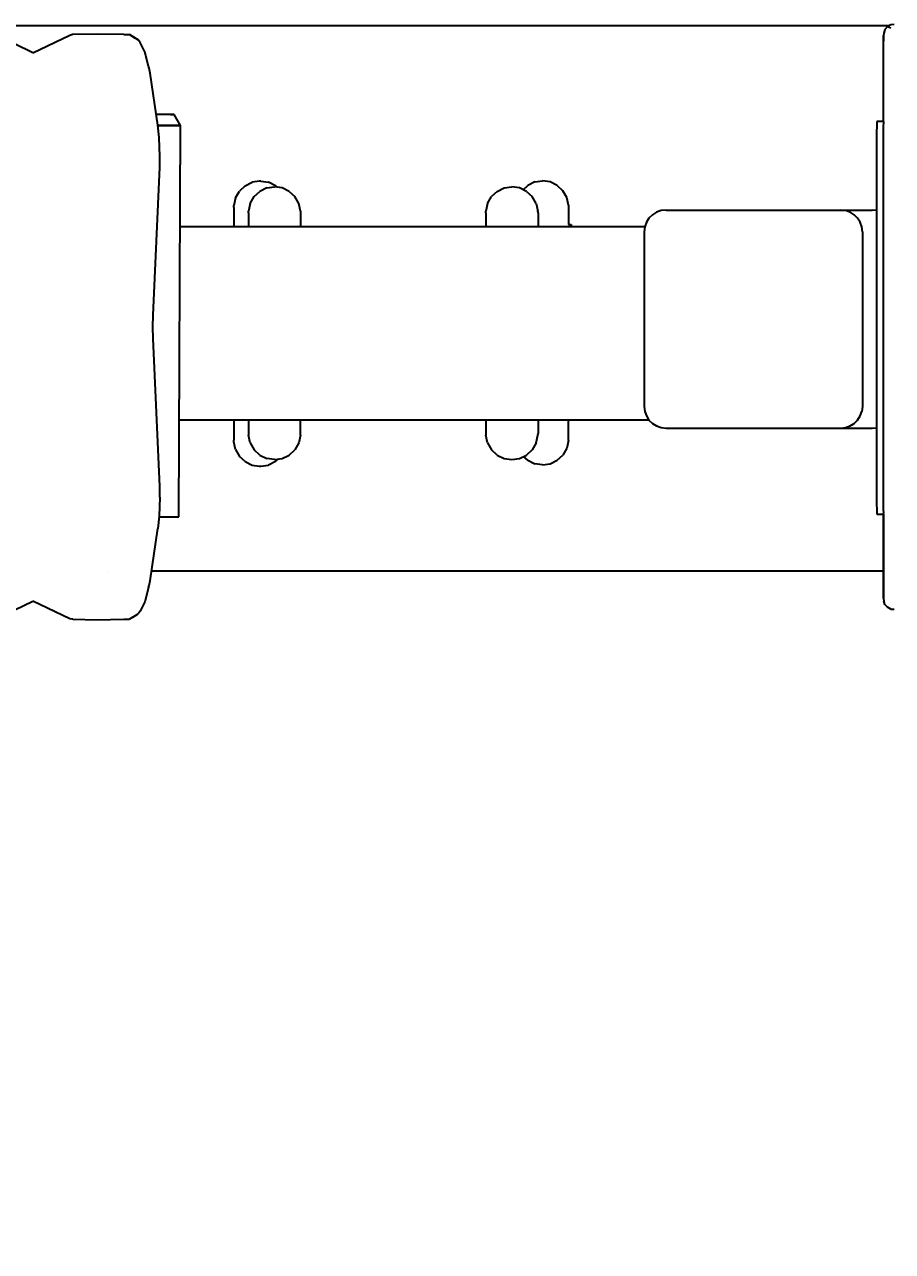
# Model space of a CAD drawing. Header units: millimetres. Extents: x -2631 to 1793, y -2071 to 1400.
# Drawn here: x -251 to 137, y -439 to 109 of the extents above; entities that cross this region are included whole.
import ezdxf

# ---------------------------------------------------------------- set-up
doc = ezdxf.new("R2010")
doc.units = ezdxf.units.MM
doc.layers.add('DIKOM_ОБЪЕКТ', color=7, linetype='Continuous')
doc.layers.add('DIKOM_РАЗМЕР_ОБЪЕКТА', color=7, linetype='Continuous')
doc.styles.add('style1', font='arial.ttf', dxfattribs={"width": 0.8})
doc.dimstyles.new('1-50', dxfattribs={"dimtxt": 300, "dimasz": 200, "dimexe": 100, "dimexo": 0, "dimgap": 100, "dimtad": 1, "dimdec": 0, "dimtxsty": 'style1', "dimcen": 0, "dimclrd": 7, "dimclre": 7, "dimadec": 1, "dimazin": 2, "dimtfac": 1, "dimtdec": 0, "dimtmove": 0, "dimatfit": 3, "dimfxl": 0, "dimlwd": 25, "dimlwe": 18, "dimarcsym": 0})

# ---------------------------------------------------------------- blocks, each defined once
blk = doc.blocks.new('*D2')
at = {"layer": 'Defpoints', "color": 0, "transparency": 16777216}
for p in [(776.46, -24.04, -0.21), (-840.77, -399.86, -0.21), (776.46, -909)]:
    blk.add_point(p, dxfattribs=at)
at = {"layer": 'DIKOM_РАЗМЕР_ОБЪЕКТА', "color": 7, "lineweight": 18, "transparency": 16777216}
for p, q in [((776.46, -24.04), (776.46, -1009)), ((-840.77, -399.86), (-840.77, -1009))]:
    blk.add_line(p, q, dxfattribs=at)
at = {"layer": 'DIKOM_РАЗМЕР_ОБЪЕКТА', "color": 7, "lineweight": 25, "transparency": 16777216}
blk.add_line((-640.77, -909), (576.46, -909), dxfattribs=at)
at = {"layer": 'DIKOM_РАЗМЕР_ОБЪЕКТА', "color": 7, "transparency": 16777216}
for points in [[(-640.77, -875.67), (-640.77, -942.33), (-840.77, -909)], [(576.46, -875.67), (576.46, -942.33), (776.46, -909)]]:
    blk.add_solid(points, dxfattribs=at)
at = {"layer": 'DIKOM_РАЗМЕР_ОБЪЕКТА', "color": 0, "transparency": 16777216, "insert": (-32.15, -655.83), "char_height": 300, "attachment_point": 5, "style": 'style1'}
blk.add_mtext('1617', dxfattribs=at)

msp = doc.modelspace()

# ---------------------------------------------------------------- linework, layer by layer
at = {"layer": 'DIKOM_ОБЪЕКТ'}
for p, q in [((134.99, 108.68, -0.21), (-268.15, 108.68, -0.21)), ((-247.14, 96.68, -0.21), (-263.43, 104.47, -0.21)), ((-247.14, 96.68, -0.21), (-230.72, 104.56, -0.21)), ((-230.72, 104.56, -0.21), (-229.82, 104.77, -0.21)), ((-229.29, 104.82, -0.21), (-229.82, 104.77, -0.21)), ((-218.39, 105.02, -0.21), (-229.29, 104.82, -0.21)), ((-206.53, 104.8, -0.21), (-218.39, 105.02, -0.21)), ((-206.53, 104.8, -0.21), (-204, 104.75, -0.21)), ((-204, 104.75, -0.21), (-202.59, 103.9, -0.21)), ((-204, 104.75, -0.21), (-201.51, 103.22, -0.21)), ((-200.16, 102.42, -0.21), (-204, 104.75, -0.21)), ((132.77, 105.47, -0.21), (132.69, 104.42, -0.21)), ((132.69, 91.26, -0.21), (132.69, 104.42, -0.21)), ((132.69, 104.42, -0.21), (132.69, 101.82, -0.21)), ((132.69, 97.37, -0.21), (132.69, 104.42, -0.21)), ((133.34, 107.06, -0.21), (132.77, 105.47, -0.21)), ((134.43, 108.36, -0.21), (133.34, 107.06, -0.21)), ((135.9, 109.2, -0.21), (134.43, 108.36, -0.21)), ((134.66, 108.3, -0.21), (134.43, 108.36, -0.21)), ((135.9, 107.6, -0.21), (134.43, 108.28, -0.21)), ((137.48, 109.26, -0.21), (135.9, 109.2, -0.21)), ((-202.59, 103.9, -0.21), (-200.16, 102.42, -0.21)), ((-200.16, 102.42, -0.21), (-201.51, 103.22, -0.21)), ((-199.21, 101.19, -0.21), (-200.16, 102.42, -0.21)), ((-197.12, 97.06, -0.21), (-199.21, 101.19, -0.21)), ((-195.46, 90.64, -0.21), (-197.12, 97.06, -0.21)), ((-195.23, 89.71, -0.21), (-195.46, 90.64, -0.21)), ((-194.83, 87.55, -0.21), (-195.23, 89.71, -0.21)), ((132.69, 90.61, -0.21), (132.69, 91.26, -0.21)), ((132.69, 68.25, -0.21), (132.69, 90.61, -0.21)), ((-191.37, 64.26, -0.21), (-194.83, 87.55, -0.21)), ((-184.2, 69.03, -0.21), (-192.08, 69.03, -0.21)), ((-185.74, 69.02, -0.21), (-185.16, 69.02, -0.21)), ((-185.16, 69.02, -0.21), (-184.8, 69.03, -0.21)), ((-184.8, 69.03, -0.21), (-184.5, 69.03, -0.21)), ((-184.5, 69.03, -0.21), (-184.29, 69.03, -0.21)), ((-184.29, 69.03, -0.21), (-184.15, 69.03, -0.21)), ((-184.11, 69.03, -0.21), (-184.2, 69.03, -0.21)), ((-184.15, 69.03, -0.21), (-184.11, 69.03, -0.21)), ((-181.19, 64.21, -0.21), (-184.11, 69.03, -0.21)), ((129.74, 65.9, -0.21), (129.7, 65.36, -0.21)), ((129.77, 65.9, -0.21), (129.74, 65.9, -0.21)), ((132.66, 65.9, -0.21), (129.74, 65.9, -0.21)), ((132.69, 65.9, -0.21), (129.77, 65.9, -0.21)), ((131.15, 65.9, -0.21), (131.12, 65.9, -0.21)), ((132.66, 65.9, -0.21), (132.62, 65.36, -0.21)), ((132.69, 65.9, -0.21), (132.66, 65.9, -0.21)), ((132.68, 65.9, -0.21), (132.69, 68.25, -0.21)), ((-190.77, 58.77, -0.21), (-191.37, 64.26, -0.21)), ((-191.36, 64.15, -0.21), (-184.85, 64.2, -0.21)), ((-184.85, 64.2, -0.21), (-191.36, 64.15, -0.21)), ((-183.8, 64.21, -0.21), (-184.85, 64.2, -0.21)), ((-184.85, 64.2, -0.21), (-183.8, 64.21, -0.21)), ((-182.89, 64.21, -0.21), (-183.8, 64.21, -0.21)), ((-183.8, 64.21, -0.21), (-182.89, 64.21, -0.21)), ((-182.16, 64.21, -0.21), (-182.89, 64.21, -0.21)), ((-182.89, 64.21, -0.21), (-182.16, 64.21, -0.21)), ((-181.62, 64.21, -0.21), (-182.16, 64.21, -0.21)), ((-182.16, 64.21, -0.21), (-181.62, 64.21, -0.21)), ((-181.94, -110.69, -0.21), (-181.19, 64.21, -0.21)), ((-181.29, 64.21, -0.21), (-181.62, 64.21, -0.21)), ((-181.62, 64.21, -0.21), (-181.29, 64.21, -0.21)), ((-181.19, 64.21, -0.21), (-181.29, 64.21, -0.21)), ((-181.29, 64.21, -0.21), (-181.19, 64.21, -0.21)), ((129.62, 61.38, -0.21), (129.6, 58.19, -0.21)), ((129.66, 63.81, -0.21), (129.62, 61.38, -0.21)), ((129.7, 65.36, -0.21), (129.66, 63.81, -0.21)), ((132.55, 61.38, -0.21), (132.52, 58.19, -0.21)), ((132.58, 63.81, -0.21), (132.55, 61.38, -0.21)), ((132.62, 65.36, -0.21), (132.58, 63.81, -0.21)), ((-190.42, 50.29, -0.21), (-190.77, 58.77, -0.21)), ((129.6, 58.19, -0.21), (129.58, 54.37, -0.21)), ((132.52, 58.19, -0.21), (132.5, 54.37, -0.21)), ((-190.51, 45.5, -0.21), (-190.42, 50.29, -0.21)), ((129.58, 54.37, -0.21), (129.56, 50.05, -0.21)), ((129.56, 50.05, -0.21), (129.56, -88.99, -0.21)), ((132.49, 50.05, -0.21), (132.48, 45.33, -0.21)), ((132.5, 54.37, -0.21), (132.49, 50.05, -0.21)), ((-193.48, -20.63, -0.21), (-190.51, 45.5, -0.21)), ((132.48, 45.33, -0.21), (132.48, -88.99, -0.21)), ((-152.41, 37.25, -0.21), (-149.3, 38.77, -0.21)), ((-145.89, 39.29, -0.21), (-149.3, 38.77, -0.21)), ((-145.38, 39.29, -0.21), (-145.89, 39.29, -0.21)), ((-145.38, 39.29, -0.21), (-141.93, 38.77, -0.21)), ((-138.79, 37.25, -0.21), (-141.93, 38.77, -0.21)), ((-22.99, 38.92, -0.21), (-26.13, 37.41, -0.21)), ((-22.99, 38.92, -0.21), (-19.54, 39.44, -0.21)), ((-16.12, 38.92, -0.21), (-19.54, 39.44, -0.21)), ((-13.01, 37.41, -0.21), (-16.12, 38.92, -0.21)), ((-156.67, 31.86, -0.21), (-154.94, 34.88, -0.21)), ((-152.41, 37.25, -0.21), (-154.94, 34.88, -0.21)), ((-148.37, 32.37, -0.21), (-145.82, 34.74, -0.21)), ((-142.68, 36.25, -0.21), (-145.82, 34.74, -0.21)), ((-142.68, 36.25, -0.21), (-139.23, 36.77, -0.21)), ((-135.81, 36.25, -0.21), (-139.23, 36.77, -0.21)), ((-138.79, 37.25, -0.21), (-138.08, 36.6, -0.21)), ((-132.69, 34.74, -0.21), (-135.81, 36.25, -0.21)), ((-132.69, 34.74, -0.21), (-130.16, 32.37, -0.21)), ((-39.81, 34.74, -0.21), (-42.35, 32.37, -0.21)), ((-39.81, 34.74, -0.21), (-36.69, 36.25, -0.21)), ((-36.69, 36.25, -0.21), (-33.27, 36.77, -0.21)), ((-29.83, 36.25, -0.21), (-33.27, 36.77, -0.21)), ((-26.69, 34.74, -0.21), (-29.83, 36.25, -0.21)), ((-28.22, 35.48, -0.21), (-26.13, 37.41, -0.21)), ((-26.69, 34.74, -0.21), (-24.13, 32.37, -0.21)), ((-13.01, 37.41, -0.21), (-10.47, 35.04, -0.21)), ((-8.74, 32.02, -0.21), (-10.47, 35.04, -0.21)), ((-157.47, 27.59, -0.21), (-157.43, 28.46, -0.21)), ((-157.47, 27.59, -0.21), (-157.47, 18.9, -0.21)), ((-156.67, 31.86, -0.21), (-157.43, 28.46, -0.21)), ((-150.12, 29.35, -0.21), (-150.89, 25.95, -0.21)), ((-150.12, 29.35, -0.21), (-148.37, 32.37, -0.21)), ((-128.43, 29.35, -0.21), (-130.16, 32.37, -0.21)), ((-127.66, 25.95, -0.21), (-128.43, 29.35, -0.21)), ((-44.07, 29.35, -0.21), (-44.84, 25.95, -0.21)), ((-44.07, 29.35, -0.21), (-42.35, 32.37, -0.21)), ((-22.39, 29.35, -0.21), (-24.13, 32.37, -0.21)), ((-22.39, 29.35, -0.21), (-21.61, 25.95, -0.21)), ((-7.97, 28.62, -0.21), (-8.74, 32.02, -0.21)), ((-7.97, 28.62, -0.21), (-7.94, 27.75, -0.21)), ((-7.94, 27.75, -0.21), (-7.94, 19.89, -0.21)), ((-150.92, 25.07, -0.21), (-150.89, 25.95, -0.21)), ((-150.92, 25.07, -0.21), (-150.92, 18.9, -0.21)), ((-127.66, 25.95, -0.21), (-127.63, 25.07, -0.21)), ((-127.63, 25.07, -0.21), (-127.63, 18.9, -0.21)), ((-44.88, 25.07, -0.21), (-44.84, 25.95, -0.21)), ((-44.88, 25.07, -0.21), (-44.88, 18.9, -0.21)), ((-21.58, 25.07, -0.21), (-21.61, 25.95, -0.21)), ((-21.58, 25.07, -0.21), (-21.58, 18.9, -0.21)), ((27.97, 22.75, -0.21), (26.82, 20.94, -0.21)), ((29.48, 24.26, -0.21), (27.97, 22.75, -0.21)), ((31.29, 25.41, -0.21), (29.48, 24.26, -0.21)), ((33.34, 26.15, -0.21), (31.29, 25.41, -0.21)), ((35.57, 26.4, -0.21), (33.34, 26.15, -0.21)), ((35.57, 26.4, -0.21), (49.59, 26.4, -0.21)), ((49.59, 26.4, -0.21), (127.56, 26.4, -0.21)), ((115.78, 26.15, -0.21), (113.54, 26.4, -0.21)), ((117.83, 25.41, -0.21), (115.78, 26.15, -0.21)), ((119.64, 24.26, -0.21), (117.83, 25.41, -0.21)), ((121.15, 22.75, -0.21), (119.64, 24.26, -0.21)), ((122.3, 20.94, -0.21), (121.15, 22.75, -0.21)), ((129.56, 26.17, -0.21), (127.56, 26.4, -0.21)), ((-44.88, 18.9, -0.21), (-181.38, 18.9, -0.21)), ((26.09, 18.9, -0.21), (-44.88, 18.9, -0.21)), ((26.09, 18.9, -0.21), (-21.58, 18.9, -0.21)), ((-7.94, 19.89, -0.21), (-6.79, 19.88, -0.21)), ((-6.79, 19.88, -0.21), (-6.84, 19.88, -0.21)), ((-6.79, 19.88, -0.21), (-6.79, 18.9, -0.21)), ((26.08, 18.89, -0.21), (25.82, 16.66, -0.21)), ((25.82, 16.66, -0.21), (25.82, -61.32, -0.21)), ((26.82, 20.94, -0.21), (26.08, 18.89, -0.21)), ((123.03, 18.89, -0.21), (122.3, 20.94, -0.21)), ((123.29, 16.66, -0.21), (123.03, 18.89, -0.21)), ((123.29, 16.66, -0.21), (123.29, -61.32, -0.21)), ((-193.6, -25.82, -0.21), (-193.48, -20.63, -0.21)), ((-193.48, -31.01, -0.21), (-193.6, -25.82, -0.21)), ((-190.51, -97.14, -0.21), (-193.48, -31.01, -0.21)), ((25.82, -61.32, -0.21), (26.08, -63.56, -0.21)), ((26.08, -63.56, -0.21), (26.82, -65.61, -0.21)), ((26.82, -65.61, -0.21), (27.97, -67.42, -0.21)), ((121.15, -67.42, -0.21), (122.3, -65.61, -0.21)), ((122.3, -65.61, -0.21), (123.03, -63.56, -0.21)), ((123.29, -61.32, -0.21), (123.03, -63.56, -0.21)), ((-181.76, -67.34, -0.21), (27.92, -67.34, -0.21)), ((-157.47, -67.34, -0.21), (-157.47, -76.36, -0.21)), ((-150.91, -67.34, -0.21), (-150.89, -74.26, -0.21)), ((-127.66, -74.26, -0.21), (-127.64, -67.34, -0.21)), ((-44.88, -67.34, -0.21), (-44.88, -73.39, -0.21)), ((-21.58, -67.34, -0.21), (-21.58, -73.39, -0.21)), ((-7.94, -75.76, -0.21), (-7.94, -67.34, -0.21)), ((27.97, -67.42, -0.21), (29.48, -68.93, -0.21)), ((29.48, -68.93, -0.21), (31.29, -70.08, -0.21)), ((31.29, -70.08, -0.21), (33.34, -70.81, -0.21)), ((33.34, -70.81, -0.21), (35.57, -71.07, -0.21)), ((35.57, -71.07, -0.21), (113.54, -71.07, -0.21)), ((35.6, -71.07, -0.21), (113.57, -71.07, -0.21)), ((113.54, -71.07, -0.21), (115.78, -70.81, -0.21)), ((113.54, -71.07, -0.21), (127.56, -71.07, -0.21)), ((115.78, -70.81, -0.21), (117.83, -70.08, -0.21)), ((117.83, -70.08, -0.21), (119.64, -68.93, -0.21)), ((119.64, -68.93, -0.21), (121.15, -67.42, -0.21)), ((127.56, -71.07, -0.21), (129.56, -70.84, -0.21)), ((-157.43, -77.23, -0.21), (-157.47, -76.36, -0.21)), ((-150.12, -77.66, -0.21), (-150.89, -74.26, -0.21)), ((-127.66, -74.26, -0.21), (-128.43, -77.66, -0.21)), ((-44.88, -73.39, -0.21), (-44.84, -74.26, -0.21)), ((-44.07, -77.66, -0.21), (-44.84, -74.26, -0.21)), ((-22.39, -77.66, -0.21), (-21.61, -74.26, -0.21)), ((-21.61, -74.26, -0.21), (-21.58, -73.39, -0.21)), ((-7.97, -76.63, -0.21), (-8.74, -80.03, -0.21)), ((-7.97, -76.63, -0.21), (-7.94, -75.76, -0.21)), ((-156.67, -80.63, -0.21), (-157.43, -77.23, -0.21)), ((-156.67, -80.63, -0.21), (-154.94, -83.65, -0.21)), ((-150.12, -77.66, -0.21), (-148.37, -80.68, -0.21)), ((-145.82, -83.05, -0.21), (-148.37, -80.68, -0.21)), ((-132.69, -83.05, -0.21), (-130.16, -80.68, -0.21)), ((-128.43, -77.66, -0.21), (-130.16, -80.68, -0.21)), ((-44.07, -77.66, -0.21), (-42.35, -80.68, -0.21)), ((-39.81, -83.05, -0.21), (-42.35, -80.68, -0.21)), ((-24.13, -80.68, -0.21), (-26.69, -83.05, -0.21)), ((-22.39, -77.66, -0.21), (-24.13, -80.68, -0.21)), ((-8.74, -80.03, -0.21), (-10.47, -83.05, -0.21)), ((-152.41, -86.02, -0.21), (-154.94, -83.65, -0.21)), ((-152.41, -86.02, -0.21), (-149.3, -87.54, -0.21)), ((-149.3, -87.54, -0.21), (-145.89, -88.05, -0.21)), ((-145.82, -83.05, -0.21), (-142.68, -84.56, -0.21)), ((-145.38, -88.05, -0.21), (-141.93, -87.54, -0.21)), ((-139.23, -85.08, -0.21), (-142.68, -84.56, -0.21)), ((-138.79, -86.02, -0.21), (-141.93, -87.54, -0.21)), ((-139.23, -85.08, -0.21), (-135.81, -84.56, -0.21)), ((-137.49, -84.82, -0.21), (-138.79, -86.02, -0.21)), ((-135.81, -84.56, -0.21), (-132.69, -83.05, -0.21)), ((-39.81, -83.05, -0.21), (-36.69, -84.56, -0.21)), ((-36.69, -84.56, -0.21), (-33.27, -85.08, -0.21)), ((-33.27, -85.08, -0.21), (-29.83, -84.56, -0.21)), ((-29.83, -84.56, -0.21), (-26.69, -83.05, -0.21)), ((-26.13, -85.42, -0.21), (-28, -83.68, -0.21)), ((-26.13, -85.42, -0.21), (-22.99, -86.94, -0.21)), ((-19.54, -87.46, -0.21), (-22.99, -86.94, -0.21)), ((-19.54, -87.46, -0.21), (-16.12, -86.94, -0.21)), ((-16.12, -86.94, -0.21), (-13.01, -85.42, -0.21)), ((-13.01, -85.42, -0.21), (-10.47, -83.05, -0.21)), ((-145.89, -88.05, -0.21), (-145.38, -88.05, -0.21)), ((129.56, -88.99, -0.21), (129.58, -98.03, -0.21)), ((132.48, -88.99, -0.21), (132.49, -93.7, -0.21)), ((-190.42, -101.93, -0.21), (-190.51, -97.14, -0.21)), ((129.58, -98.03, -0.21), (129.6, -101.84, -0.21)), ((132.49, -93.7, -0.21), (132.5, -98.03, -0.21)), ((132.5, -98.03, -0.21), (132.52, -101.84, -0.21)), ((-190.42, -101.93, -0.21), (-190.77, -110.41, -0.21)), ((129.6, -101.84, -0.21), (129.62, -105.03, -0.21)), ((132.52, -101.84, -0.21), (132.55, -105.03, -0.21)), ((129.62, -105.03, -0.21), (129.66, -107.46, -0.21)), ((129.66, -107.46, -0.21), (129.7, -109.01, -0.21)), ((129.7, -109.01, -0.21), (129.74, -109.55, -0.21)), ((129.74, -109.55, -0.21), (132.66, -109.55, -0.21)), ((132.55, -105.03, -0.21), (132.58, -107.46, -0.21)), ((132.58, -107.46, -0.21), (132.62, -109.01, -0.21)), ((132.66, -109.55, -0.21), (132.62, -109.01, -0.21)), ((132.66, -109.55, -0.21), (132.69, -109.55, -0.21)), ((132.69, -109.55, -0.21), (132.69, -147.08, -0.21)), ((132.69, -109.55, -0.21), (132.69, -133.34, -0.21)), ((132.69, -109.55, -0.21), (132.69, -133.56, -0.21)), ((132.69, -109.55, -0.21), (132.69, -133.34, -0.21)), ((132.69, -109.55, -0.21), (132.69, -147.08, -0.21)), ((132.69, -109.55, -0.21), (132.69, -133.56, -0.21)), ((132.69, -109.55, -0.21), (132.69, -147.15, -0.21)), ((132.69, -133.56, -0.21), (132.69, -109.55, -0.21)), ((132.69, -110.71, -0.21), (132.69, -109.55, -0.21)), ((132.69, -133.56, -0.21), (132.69, -109.55, -0.21)), ((132.69, -133.56, -0.21), (132.69, -109.55, -0.21)), ((132.69, -110.98, -0.21), (132.69, -109.55, -0.21)), ((132.69, -110.71, -0.21), (132.69, -109.55, -0.21)), ((-190.77, -110.41, -0.21), (-191.37, -115.9, -0.21)), ((-190.8, -110.69, -0.21), (-181.94, -110.69, -0.21)), ((132.69, -133.99, -0.21), (132.69, -110.71, -0.21)), ((132.69, -133.88, -0.21), (132.69, -110.98, -0.21)), ((-194.83, -139.19, -0.21), (-191.37, -115.9, -0.21)), ((-213.66, -135, -0.21), (-213.7, -135, -0.21)), ((132.69, -135, -0.21), (-194.21, -135, -0.21)), ((132.69, -133.34, -0.21), (132.69, -133.56, -0.21)), ((132.69, -133.34, -0.21), (132.69, -133.34, -0.21)), ((132.69, -133.34, -0.21), (132.69, -133.56, -0.21)), ((132.69, -147.08, -0.21), (132.69, -133.56, -0.21)), ((132.69, -133.56, -0.21), (132.69, -147.15, -0.21)), ((132.69, -133.88, -0.21), (132.69, -147.08, -0.21)), ((132.69, -140, -0.21), (132.69, -133.88, -0.21)), ((132.69, -133.99, -0.21), (132.69, -140.1, -0.21)), ((132.69, -147.15, -0.21), (132.69, -133.99, -0.21)), ((-195.46, -142.28, -0.21), (-197.12, -148.7, -0.21)), ((-195.46, -142.28, -0.21), (-195.23, -141.35, -0.21)), ((-195.23, -141.35, -0.21), (-194.83, -139.19, -0.21)), ((132.69, -147.08, -0.21), (132.69, -140, -0.21)), ((132.69, -144.46, -0.21), (132.69, -140, -0.21)), ((132.69, -140.1, -0.21), (132.69, -147.15, -0.21)), ((132.69, -144.46, -0.21), (132.69, -147.08, -0.21)), ((132.69, -146.89, -0.21), (132.69, -144.46, -0.21)), ((132.69, -144.55, -0.21), (132.69, -147.15, -0.21)), ((132.69, -146.97, -0.21), (132.69, -144.55, -0.21)), ((132.69, -147.08, -0.21), (132.69, -146.89, -0.21)), ((132.69, -147.15, -0.21), (132.69, -146.97, -0.21)), ((132.69, -147.15, -0.21), (132.77, -148.2, -0.21)), ((-263.43, -156.11, -0.21), (-247.14, -148.32, -0.21)), ((-230.72, -156.2, -0.21), (-247.14, -148.32, -0.21)), ((-199.22, -152.83, -0.21), (-200.16, -154.06, -0.21)), ((-197.12, -148.7, -0.21), (-199.22, -152.83, -0.21)), ((133.34, -149.79, -0.21), (132.77, -148.2, -0.21)), ((134.43, -151.09, -0.21), (133.34, -149.79, -0.21)), ((135.9, -151.94, -0.21), (134.43, -151.09, -0.21)), ((135.9, -151.94, -0.21), (137.48, -151.99, -0.21)), ((-229.82, -156.41, -0.21), (-230.72, -156.2, -0.21)), ((-229.3, -156.46, -0.21), (-229.82, -156.41, -0.21)), ((-229.3, -156.46, -0.21), (-218.39, -156.66, -0.21)), ((-218.39, -156.66, -0.21), (-206.54, -156.44, -0.21)), ((-206.54, -156.44, -0.21), (-204, -156.39, -0.21)), ((-202.59, -155.54, -0.21), (-204, -156.39, -0.21)), ((-202.59, -155.54, -0.21), (-200.16, -154.06, -0.21))]:
    msp.add_line(p, q, dxfattribs=at)

# ---------------------------------------------------------------- dimensions: what is measured, and where the dimension line sits
at = {"layer": 'DIKOM_РАЗМЕР_ОБЪЕКТА'}
dim = msp.add_linear_dim(base=(776.46, -909), p1=(-840.77, -399.86, -0.21), p2=(776.46, -24.04, -0.21), dimstyle='1-50', dxfattribs=at)
dim.commit()
dim.dimension.update_dxf_attribs({"geometry": '*D2', "text_midpoint": (-32.15, -655.83)})

doc.saveas('drawing.dxf')
